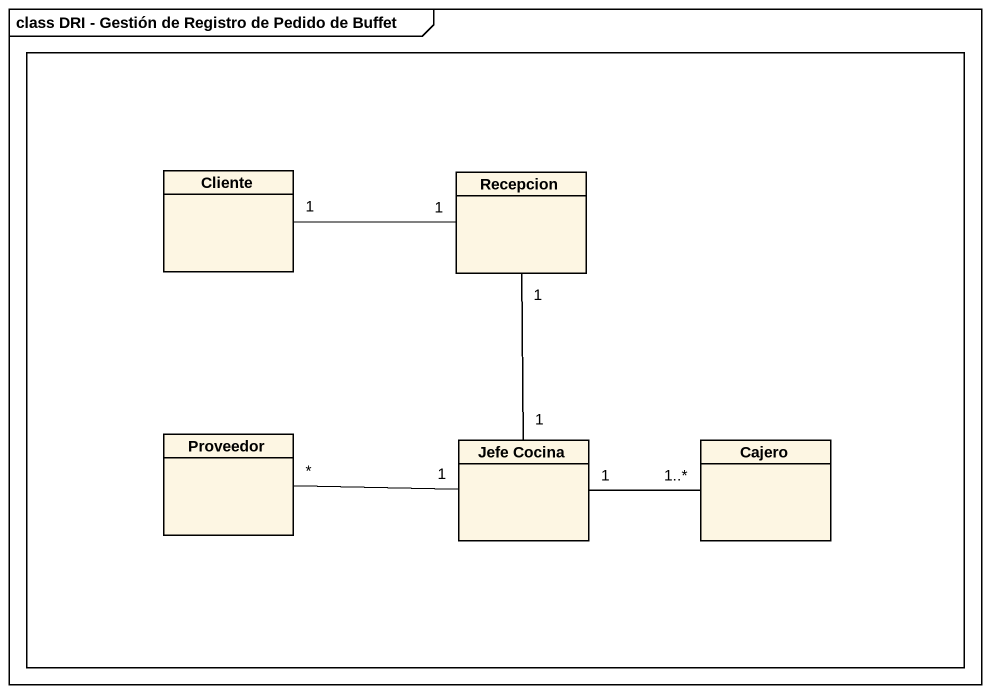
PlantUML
@startuml
mainframe class DRI - Gestión de Registro de Pedido de Buffet
hide circle
hide empty members
rectangle " " as rectangle1 {
  class Cliente
  class Recepcion
  class Proveedor
  class "Jefe Cocina" as Jefe_Cocina
  class Cajero
}
Cliente "1" -right- "1" Recepcion
Recepcion "1" -- "1" Jefe_Cocina
Jefe_Cocina "1" -left- "*" Proveedor
Jefe_Cocina "1" -right- "1..*" Cajero
@enduml
